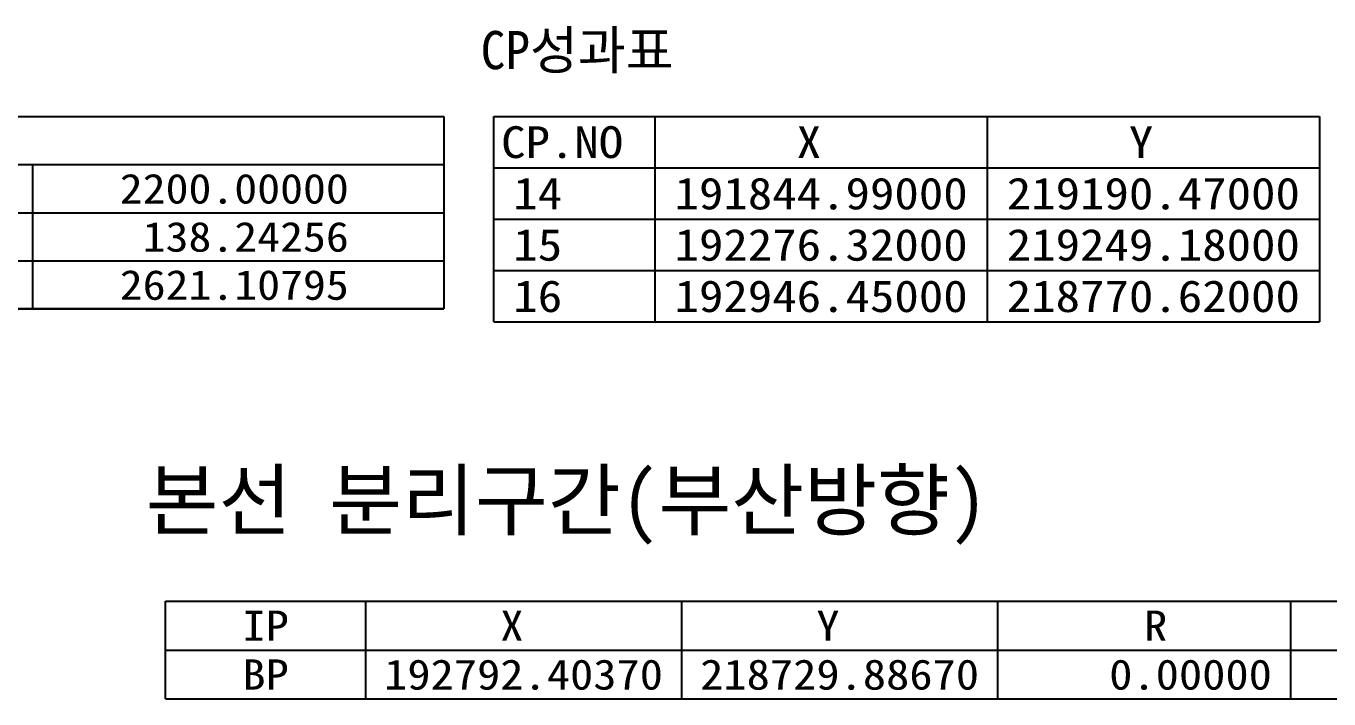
# Model space of a CAD drawing. Header units: millimetres. Extents: x 4525 to 5366, y 950 to 1544.
# Drawn here: x 4948.2 to 5096.2, y 1062.2 to 1138.6 of the extents above; entities that cross this region are included whole.
import ezdxf
from ezdxf.enums import TextEntityAlignment as Align

# ---------------------------------------------------------------- set-up
doc = ezdxf.new("R2010")
doc.units = ezdxf.units.MM
for name, color, linetype in [('CA-TABL-LIN1', 4, 'Continuous'), ('CA-TABL-LIN2', 1, 'Continuous'), ('CA-TABL-TEX1', 6, 'Continuous'), ('CA-TABL-TEX2', 3, 'Continuous'), ('CZ-TEX1', 6, 'Continuous')]:
    doc.layers.add(name, color=color, linetype=linetype)
doc.styles.add('RP2', font='DotumChe.ttf')
doc.styles.add('SEKO', font='DotumChe.ttf')

msp = doc.modelspace()

# ---------------------------------------------------------------- linework, layer by layer
at = {"layer": 'CA-TABL-LIN1', "linetype": 'Continuous'}
for p, q in [((4873.569723275484, 1128.312206922056), (4995.666504711896, 1128.312206922056)), ((4995.666504711896, 1128.312206922056), (4995.666504711896, 1106.459657971733)), ((5001.33642124288, 1128.312206922056), (5095.128948800871, 1128.312206922056)), ((5001.33642124288, 1122.484860535348), (5001.33642124288, 1128.312206922056)), ((5019.650938458356, 1128.312206922056), (5019.650938458356, 1122.484860535348)), ((5095.128948800871, 1128.312206922056), (5095.128948800929, 1122.484860535348)), ((4873.569723275484, 1122.849069684439), (4995.666504711896, 1122.849069684439)), ((4948.926330568292, 1122.849069684439), (4948.926330568292, 1106.459657971733)), ((5001.336421242909, 1105.002821375165), (5001.336421242909, 1122.484860535348)), ((5001.336421242909, 1122.484860535348), (5095.1289488009, 1122.484860535348)), ((5019.650938458414, 1122.484860535348), (5019.650938458414, 1105.002821375165)), ((5095.128948800929, 1122.484860535348), (5095.128948800929, 1105.002821375165)), ((4995.666504711896, 1106.459657971733), (4873.569723275484, 1106.459657971733)), ((4873.569723275484, 1106.459657971733), (4995.666504711896, 1106.459657971733)), ((5001.336421242909, 1105.002821375165), (5095.1289488009, 1105.002821375165)), ((4964.062336876575, 1062.194918233538), (4964.062336876575, 1073.282918233527)), ((4964.062336876575, 1073.282918233527), (5153.086336876579, 1073.282918233527)), ((4986.766336876572, 1073.282918233527), (4986.766336876602, 1062.194918233538)), ((4964.062336876575, 1067.738918233532), (5153.086336876579, 1067.738918233532)), ((4964.062336876575, 1062.194918233567), (5153.086336876579, 1062.194918233567))]:
    msp.add_line(p, q, dxfattribs=at)
at = {"layer": 'CA-TABL-LIN2', "linetype": 'Continuous'}
for p, q in [((5057.389943629642, 1128.312206922056), (5057.389943629642, 1122.484860535348)), ((5057.389943629642, 1122.484860535348), (5057.389943629642, 1105.002821375165)), ((4873.569723275484, 1117.385932446909), (4995.666504711896, 1117.385932446909)), ((5001.336421242909, 1116.657514148611), (5095.1289488009, 1116.657514148611)), ((4873.569723275484, 1111.922795209321), (4995.666504711896, 1111.922795209321)), ((5001.336421242909, 1110.830167761873), (5095.1289488009, 1110.830167761873)), ((5022.670336876611, 1073.282918233527), (5022.670336876611, 1062.194918233538)), ((5058.57433687665, 1073.282918233527), (5058.57433687665, 1062.194918233538)), ((5091.838336876616, 1073.282918233527), (5091.838336876587, 1062.194918233538))]:
    msp.add_line(p, q, dxfattribs=at)

# ---------------------------------------------------------------- texts
at = {"layer": 'CA-TABL-TEX1', "style": 'RP2'}
for s, height, width, p, p2 in [('CP.NO', 3.60740490607735, 0.86848635235902, (5002.168899298115, 1123.594831275623), (5016.043533552286, 1123.594831275623)), ('X', 3.60740490607735, 0.9502262443457516, (5035.745514193165, 1123.594831275623), (5038.520441043999, 1123.594831275623)), ('Y', 3.60740490607735, 0.9502262443457516, (5073.484519364422, 1123.594831275623), (5076.259446215257, 1123.594831275623)), ('14', 3.60740490607735, 0.8502024291514619, (5003.556362723576, 1117.767484888944), (5009.106216425244, 1117.767484888944)), ('15', 3.60740490607735, 0.8731808731825825, (5003.556362723576, 1111.940138502236), (5009.106216425244, 1111.940138502236)), ('16', 3.60740490607735, 0.8731808731825825, (5003.556362723576, 1106.11279211547), (5009.106216425244, 1106.11279211547)), ('IP', 3.432, 1.242603550302433, (4972.774336876603, 1068.794918233544), (4978.054336876631, 1068.794918233544)), ('X', 3.432, 0.9502262443279686, (5002.078336876636, 1068.794918233544), (5004.718336876592, 1068.794918233544)), ('Y', 3.432, 0.950226244338444, (5037.982336876646, 1068.794918233544), (5040.62233687663, 1068.794918233544)), ('R', 3.432, 0.8974358974307528, (5075.206336876604, 1068.794918233544), (5077.846336876589, 1068.794918233544)), ('BP', 3.432, 0.8284023668682886, (4972.774336876603, 1063.25091823352), (4978.054336876631, 1063.25091823352))]:
    msp.add_text(s, height=height, dxfattribs=dict(at, width=width)).set_placement(p, p2, align=Align.FIT)
at = {"layer": 'CA-TABL-TEX2', "style": 'RP2'}
for s, height, width, p, p2 in [('  2200.00000', 3.381942099447514, 0.8464897547881577, (4953.652308220416, 1118.426530015932), (4984.870235292293, 1118.426530015932)), ('191844.99000', 3.60740490607735, 0.8539478142989234, (5021.870879939082, 1117.767484888944), (5055.170002148975, 1117.767484888944)), ('219190.47000', 3.60740490607735, 0.853947814301163, (5059.609885110281, 1117.767484888944), (5092.909007320261, 1117.767484888944)), ('   138.24256', 3.381942099447514, 0.8428093645499493, (4953.652308220416, 1112.963392778344), (4984.870235292293, 1112.963392778344)), ('192276.32000', 3.60740490607735, 0.8539478142989235, (5021.870879939082, 1111.940138502236), (5055.170002148975, 1111.940138502236)), ('219249.18000', 3.60740490607735, 0.8539478143011626, (5059.609885110281, 1111.940138502236), (5092.909007320261, 1111.940138502236)), ('  2621.10795', 3.381942099447514, 0.8464897547881579, (4953.652308220416, 1107.500255540785), (4984.870235292293, 1107.500255540785)), ('192946.45000', 3.60740490607735, 0.8539478142989235, (5021.870879939082, 1106.11279211547), (5055.170002148975, 1106.11279211547)), ('218770.62000', 3.60740490607735, 0.8539478143011628, (5059.609885110281, 1106.11279211547), (5092.909007320261, 1106.11279211547)), ('192792.40370', 3.432, 0.8539478143000486, (4988.878336876624, 1063.25091823352), (5020.558336876617, 1063.25091823352)), ('218729.88670', 3.432, 0.8539478143000488, (5024.782336876634, 1063.25091823352), (5056.462336876627, 1063.25091823352)), ('    0.00000', 3.432, 0.8421436383524057, (5060.686336876585, 1063.25091823352), (5089.726336876593, 1063.25091823352))]:
    msp.add_text(s, height=height, dxfattribs=dict(at, width=width)).set_placement(p, p2, align=Align.FIT)
at = {"layer": 'CZ-TEX1', "style": 'SEKO'}
for s, height, p in [('CP성과표', 4.335823204419891, (4999.852301647531, 1133.68284150881)), ('본선 분리구간(부산방향)', 6.600000000000001, (4961.803206633654, 1081.458110486842))]:
    msp.add_text(s, height=height, dxfattribs=at).set_placement(p)

doc.saveas('drawing.dxf')
